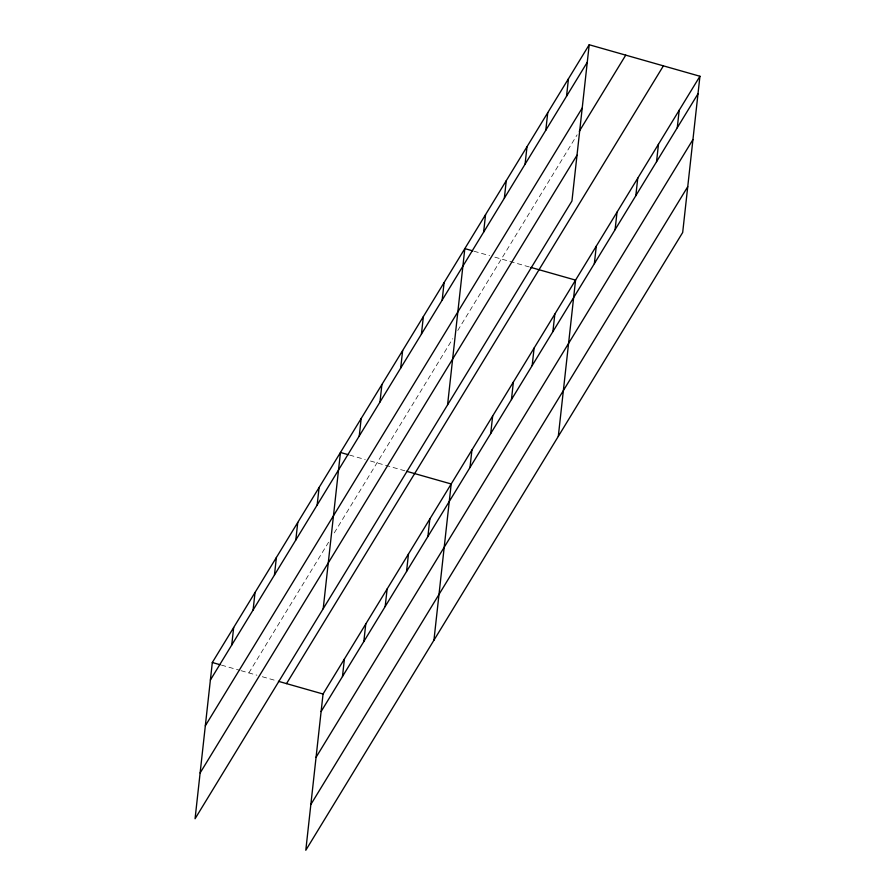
<?xml version="1.0" encoding="UTF-8"?>
<svg xmlns="http://www.w3.org/2000/svg" width="895" height="895" viewBox="0 0 895 895"><rect width="100%" height="100%" fill="white"/><g stroke="black" fill="none" stroke-linecap="round" stroke-linejoin="round"><path stroke-width="0.67" stroke-dasharray="4.47 3.36" d="M248.855 672.906L328.588 542.213M334.282 532.883L452.769 338.679M457.77 330.479L577.141 134.821M473.958 251.215L489.621 255.668M494.845 257.156L529.605 267.046M349.587 455.074L365.25 459.527M370.474 461.014L405.234 470.904M221.445 665.108L239.715 670.31M241.023 670.679L256.921 675.199M262.302 676.732L277.092 680.938"/><path stroke-width="1.34" d="M589.201 44.75L212.316 662.513L195.065 818.746L571.95 200.983L589.201 44.75L699.935 76.254L682.684 232.487L305.799 850.25L323.05 694.017L699.935 76.254M231.738 645.026L233.673 627.507M253.095 610.021L255.03 592.501M274.452 575.015L276.387 557.495M295.809 539.998L297.744 522.49M317.166 504.993L319.101 487.484M323.207 608.712L340.458 452.478L348.289 454.705M359.253 436.01L361.177 418.491M342.472 676.519L344.407 659.011M379.972 402.034L381.908 384.514M363.829 641.514L365.764 624.005M400.703 368.058L402.638 350.538M385.186 606.508L387.121 589M421.433 334.081L423.369 316.561M406.543 571.502L408.478 553.983M442.164 300.105L444.099 282.585M427.899 536.497L429.835 518.977M447.578 404.842L464.829 248.609L472.661 250.835M433.941 640.216L451.192 483.971L406.576 471.285M483.624 232.152L485.56 214.632M469.987 467.514L471.922 449.995M504.344 198.175L506.279 180.656M490.717 433.538L492.653 416.018M525.074 164.199L527.01 146.679M511.448 399.562L513.383 382.042M545.805 130.222L547.74 112.703M532.178 365.585L534.102 348.065M566.535 96.246L568.47 78.726M552.897 331.609L554.833 314.089M558.312 436.346L575.563 280.113L530.948 267.426M594.358 263.656L596.294 246.136M615.089 229.679L617.024 212.16M635.819 195.703L637.755 178.183M656.55 161.726L658.474 144.207M677.269 127.75L679.204 110.23M210.381 680.032L587.265 62.27M205.324 725.811L582.209 108.049M579.278 131.296L625.739 55.143M200.122 772.967L577.006 155.204M286.512 683.623L663.396 65.861M321.115 711.536L697.999 93.774M316.058 757.304L692.954 139.542M310.856 804.471L687.74 186.708M212.316 662.513L220.148 664.739M278.434 681.319L323.05 694.017"/></g></svg>
